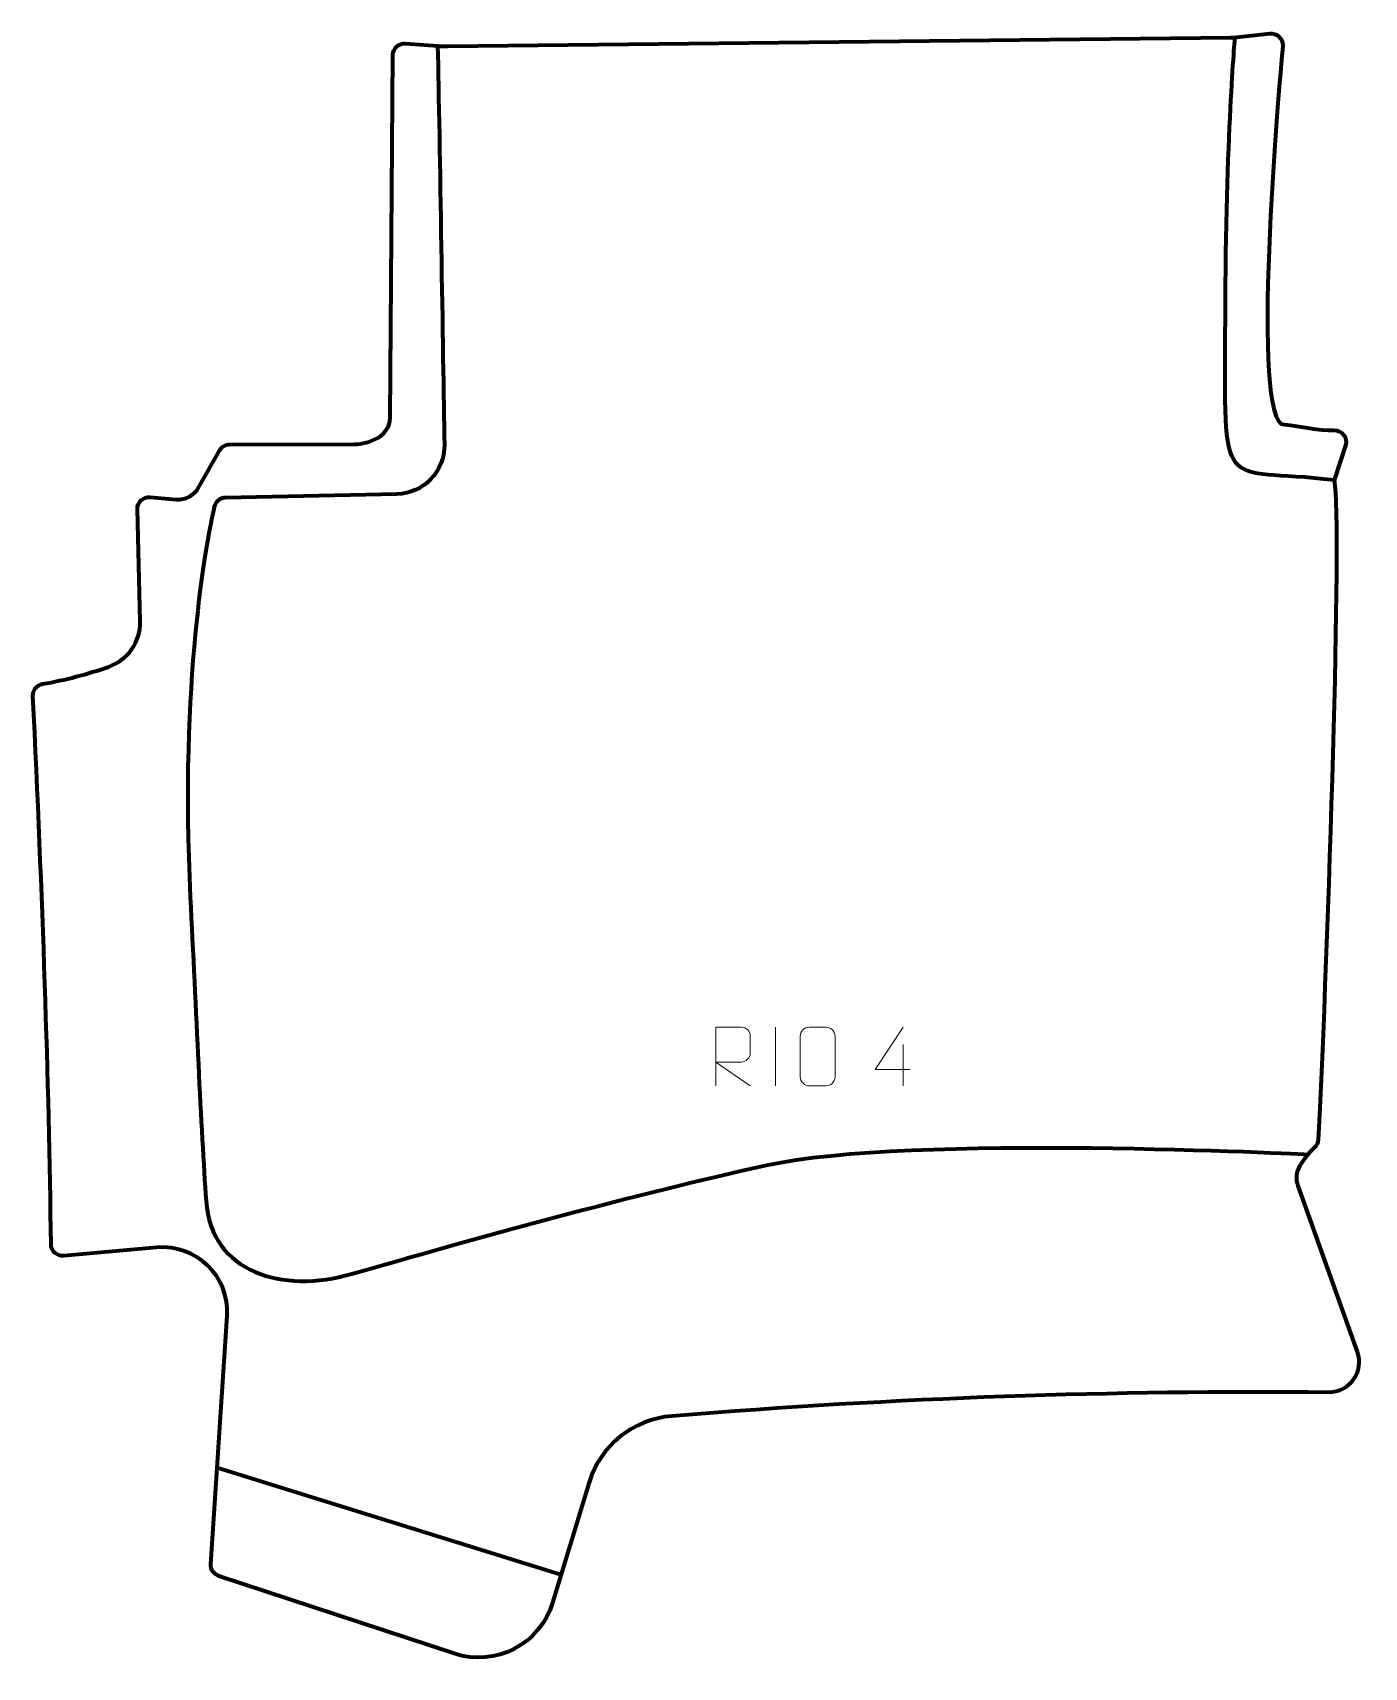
# Model space of a CAD drawing. Header units: millimetres. Extents: x -285 to 282, y -353 to 344.
import ezdxf

# ---------------------------------------------------------------- set-up
doc = ezdxf.new("R2010")
doc.units = ezdxf.units.MM
doc.header["$MEASUREMENT"] = 0
for name, color, linetype in [('layer 1', 7, 'Continuous'), ('layer 2', 7, 'Continuous'), ('layer 3', 7, 'Continuous')]:
    doc.layers.add(name, color=color, linetype=linetype)

msp = doc.modelspace()

# ---------------------------------------------------------------- linework, layer by layer
at = {"layer": 'layer 1', "color": 250, "lineweight": 9}
for points, knots in [([(5.7683, -104.8689), (5.7683, -104.8689), (5.7683, -79.9154), (5.7683, -79.9154), (5.7683, -79.9154), (9.3631, -79.9154), (12.9586, -79.9154), (16.5538, -79.9154), (16.5538, -79.9154), (18.8791, -79.9531), (20.4364, -81.4431), (20.4323, -83.8095), (20.4323, -83.8095), (20.4319, -85.845), (20.4319, -88.9044), (20.4323, -90.9404), (20.4323, -90.9404), (20.4258, -92.8159), (18.6135, -94.7577), (16.604, -94.7768), (16.604, -94.7768), (16.604, -94.7768), (5.7683, -94.7768), (5.7683, -94.7768), (5.7683, -94.7768), (5.7683, -94.7768), (20.423, -104.8689), (20.423, -104.8689)], [0, 0, 0, 0, 0.125, 0.125, 0.125, 0.125, 0.25, 0.25, 0.25, 0.25, 0.375, 0.375, 0.375, 0.375, 0.5, 0.5, 0.5, 0.5, 0.625, 0.625, 0.625, 0.625, 0.75, 0.75, 0.75, 0.75, 1, 1, 1, 1]), ([(45.5807, -79.9157), (47.9064, -79.9157), (50.2325, -79.9157), (52.5586, -79.9157), (52.5586, -79.9157), (54.5052, -79.8801), (56.4966, -81.3717), (56.5233, -83.8093), (56.5233, -83.8093), (56.5229, -89.5562), (56.5229, -95.3035), (56.5233, -101.0512), (56.5233, -101.0512), (56.3835, -103.3746), (54.7063, -104.8542), (52.5586, -104.865), (52.5586, -104.865), (50.2267, -104.8646), (47.8948, -104.8646), (45.5633, -104.865), (45.5633, -104.865), (43.6383, -104.9704), (41.6662, -103.0859), (41.6774, -101.0686), (41.6774, -101.0686), (41.6777, -95.2985), (41.6777, -89.5288), (41.6774, -83.7595), (41.6774, -83.7595), (41.6816, -81.6214), (43.4283, -79.9022), (45.5807, -79.9157)], [0, 0, 0, 0, 0.11111111, 0.11111111, 0.11111111, 0.11111111, 0.22222222, 0.22222222, 0.22222222, 0.22222222, 0.33333333, 0.33333333, 0.33333333, 0.33333333, 0.44444444, 0.44444444, 0.44444444, 0.44444444, 0.55555556, 0.55555556, 0.55555556, 0.55555556, 0.66666667, 0.66666667, 0.66666667, 0.66666667, 0.77777778, 0.77777778, 0.77777778, 0.77777778, 1, 1, 1, 1]), ([(88.5111, -97.9756), (88.5111, -97.9756), (73.6894, -97.9756), (73.6894, -97.9756), (73.6894, -97.9756), (73.6894, -97.9756), (85.567, -79.9051), (85.567, -79.9051)], [0, 0, 0, 0, 0.33333333, 0.33333333, 0.33333333, 0.33333333, 1, 1, 1, 1])]:
    msp.add_open_spline(points, degree=3, knots=knots, dxfattribs=at)
for points in [[(31.1003, -79.9051), (31.1003, -79.9051), (31.1003, -104.8792), (31.1003, -104.8792)], [(85.567, -87.2145), (85.567, -87.2145), (85.567, -104.8792), (85.567, -104.8792)]]:
    msp.add_open_spline(points, degree=3, dxfattribs=at)
at = {"layer": 'layer 2', "color": 230, "lineweight": 200}
msp.add_open_spline([(262.4298, -127.8122), (266.5744, -44.4782), (272.5741, 134.062), (269.2609, 153.1542), (269.2609, 153.1542), (269.2609, 153.1542), (274.0287, 167.9618), (274.0287, 167.9618), (274.0287, 167.9618), (275.0863, 171.2466), (272.5464, 174.5707), (269.0818, 174.4505), (269.0818, 174.4505), (262.7193, 174.2295), (255.0101, 176.2738), (248.0043, 176.8454), (248.0043, 176.8454), (233.0244, 176.603), (245.786, 321.9433), (247.3091, 338.4002), (247.3091, 338.4002), (247.4054, 341.4393), (244.7639, 343.8537), (241.7288, 343.4998), (241.7288, 343.4998), (241.7288, 343.4998), (230.2983, 342.1686), (230.2983, 342.1686), (230.2983, 342.1686), (228.5548, 341.9653), (226.8016, 341.8539), (225.0464, 341.8342), (225.0464, 341.8342), (225.0464, 341.8342), (-108.4337, 338.1076), (-108.4337, 338.1076), (-108.4337, 338.1076), (-109.8818, 338.0914), (-111.3292, 338.138), (-112.7727, 338.2477), (-112.7727, 338.2477), (-112.7727, 338.2477), (-126.4443, 339.2841), (-126.4443, 339.2841), (-126.4443, 339.2841), (-129.331, 339.503), (-131.7995, 337.2445), (-131.822, 334.3639), (-131.822, 334.3639), (-131.822, 334.3639), (-133.0288, 179.6983), (-133.0288, 179.6983), (-133.0288, 179.6983), (-133.0882, 172.0854), (-141.9189, 168.5302), (-148.2109, 168.5179), (-148.2109, 168.5179), (-148.2109, 168.5179), (-201.3932, 168.409), (-201.3932, 168.409), (-201.3932, 168.409), (-203.1984, 168.4051), (-204.8616, 167.4333), (-205.7434, 165.8665), (-205.7434, 165.8665), (-205.7434, 165.8665), (-214.6445, 150.056), (-214.6445, 150.056), (-214.6445, 150.056), (-216.563, 146.6476), (-220.31, 144.6729), (-224.2224, 145.0075), (-224.2224, 145.0075), (-224.2224, 145.0075), (-235.2823, 145.9536), (-235.2823, 145.9536), (-235.2823, 145.9536), (-238.2496, 146.2077), (-240.7794, 143.8404), (-240.7073, 140.8783), (-240.7073, 140.8783), (-240.7073, 140.8783), (-239.5383, 92.949), (-239.5383, 92.949), (-239.5383, 92.949), (-239.3376, 84.3373), (-244.7323, 76.5879), (-252.8938, 73.7181), (-252.8938, 73.7181), (-262.0261, 70.5068), (-271.4501, 68.0893), (-281.1258, 66.3547), (-281.1258, 66.3547), (-283.5871, 65.9134), (-285.3295, 63.7095), (-285.2103, 61.2234), (-285.2103, 61.2234), (-281.1597, -23.2108), (-278.2916, -103.1852), (-277.5287, -172.397), (-277.5287, -172.397), (-277.4968, -175.2995), (-274.9838, -177.5564), (-272.0785, -177.2956), (-272.0785, -177.2956), (-272.0785, -177.2956), (-232.569, -173.7464), (-232.569, -173.7464), (-232.569, -173.7464), (-215.6696, -172.228), (-201.3935, -186.0795), (-202.4938, -202.9264), (-202.4938, -202.9264), (-202.4938, -202.9264), (-209.4044, -308.7052), (-209.4044, -308.7052), (-209.4044, -308.7052), (-209.5519, -310.9653), (-208.1463, -313.0402), (-205.9849, -313.7521), (-205.9849, -313.7521), (-205.9849, -313.7521), (-105.7709, -346.7673), (-105.7709, -346.7673), (-105.7709, -346.7673), (-88.1755, -352.6322), (-69.1931, -342.8751), (-63.8238, -325.2059), (-63.8238, -325.2059), (-63.8238, -325.2059), (-48.2147, -273.8421), (-48.2147, -273.8421), (-48.2147, -273.8421), (-43.4429, -258.1396), (-29.504, -246.9487), (-13.0712, -245.5987), (-13.0712, -245.5987), (82.7601, -237.7253), (176.1437, -234.6405), (266.6661, -235.473), (266.6661, -235.473), (275.697, -235.556), (282.0519, -226.6739), (279.0225, -218.2076), (279.0225, -218.2076), (279.0225, -218.2076), (253.7037, -147.4426), (253.7037, -147.4426), (253.7037, -147.4426), (252.7012, -144.675), (252.9865, -141.6119), (254.4644, -139.0652), (254.4644, -139.0652), (256.1245, -136.2038), (258.2399, -133.5712), (260.8534, -131.188), (260.8534, -131.188), (261.8068, -130.3186), (262.3656, -129.1009), (262.4298, -127.8122)], degree=3, knots=[0, 0, 0, 0, 0.02439024, 0.02439024, 0.02439024, 0.02439024, 0.04878049, 0.04878049, 0.04878049, 0.04878049, 0.07317073, 0.07317073, 0.07317073, 0.07317073, 0.09756098, 0.09756098, 0.09756098, 0.09756098, 0.12195122, 0.12195122, 0.12195122, 0.12195122, 0.14634146, 0.14634146, 0.14634146, 0.14634146, 0.17073171, 0.17073171, 0.17073171, 0.17073171, 0.19512195, 0.19512195, 0.19512195, 0.19512195, 0.2195122, 0.2195122, 0.2195122, 0.2195122, 0.24390244, 0.24390244, 0.24390244, 0.24390244, 0.26829268, 0.26829268, 0.26829268, 0.26829268, 0.29268293, 0.29268293, 0.29268293, 0.29268293, 0.31707317, 0.31707317, 0.31707317, 0.31707317, 0.34146341, 0.34146341, 0.34146341, 0.34146341, 0.36585366, 0.36585366, 0.36585366, 0.36585366, 0.3902439, 0.3902439, 0.3902439, 0.3902439, 0.41463415, 0.41463415, 0.41463415, 0.41463415, 0.43902439, 0.43902439, 0.43902439, 0.43902439, 0.46341463, 0.46341463, 0.46341463, 0.46341463, 0.48780488, 0.48780488, 0.48780488, 0.48780488, 0.51219512, 0.51219512, 0.51219512, 0.51219512, 0.53658537, 0.53658537, 0.53658537, 0.53658537, 0.56097561, 0.56097561, 0.56097561, 0.56097561, 0.58536585, 0.58536585, 0.58536585, 0.58536585, 0.6097561, 0.6097561, 0.6097561, 0.6097561, 0.63414634, 0.63414634, 0.63414634, 0.63414634, 0.65853659, 0.65853659, 0.65853659, 0.65853659, 0.68292683, 0.68292683, 0.68292683, 0.68292683, 0.70731707, 0.70731707, 0.70731707, 0.70731707, 0.73170732, 0.73170732, 0.73170732, 0.73170732, 0.75609756, 0.75609756, 0.75609756, 0.75609756, 0.7804878, 0.7804878, 0.7804878, 0.7804878, 0.80487805, 0.80487805, 0.80487805, 0.80487805, 0.82926829, 0.82926829, 0.82926829, 0.82926829, 0.85365854, 0.85365854, 0.85365854, 0.85365854, 0.87804878, 0.87804878, 0.87804878, 0.87804878, 0.90243902, 0.90243902, 0.90243902, 0.90243902, 0.92682927, 0.92682927, 0.92682927, 0.92682927, 0.95121951, 0.95121951, 0.95121951, 0.95121951, 1, 1, 1, 1], dxfattribs=at)
at = {"layer": 'layer 3', "color": 142, "lineweight": 200}
for points, knots in [([(269.2608, 153.1541), (219.7064, 159.3452), (222.6029, 143.7), (222.8552, 222.2266), (222.8552, 222.2266), (223.1077, 300.7535), (227.011, 341.8975), (227.011, 341.8975)], [0, 0, 0, 0, 0.33333333, 0.33333333, 0.33333333, 0.33333333, 1, 1, 1, 1]), ([(-112.7947, 338.2491), (-111.9091, 297.7087), (-110.5788, 207.0144), (-109.9008, 168.3215), (-109.9008, 168.3215), (-109.7012, 156.9224), (-118.7557, 147.5105), (-130.1539, 147.2652), (-130.1539, 147.2652), (-130.1539, 147.2652), (-203.2156, 145.6942), (-203.2156, 145.6942), (-203.2156, 145.6942), (-205.5173, 145.6449), (-207.4868, 144.0321), (-207.9878, 141.7849), (-207.9878, 141.7849), (-211.3603, 126.6672), (-222.7827, 67.3954), (-218.1922, -24.4405), (-218.1922, -24.4405), (-215.825, -71.8052), (-213.6253, -123.907), (-211.4573, -153.9271), (-211.4573, -153.9271), (-209.2403, -184.6222), (-178.9343, -193.4996), (-149.3568, -184.9976), (-149.3568, -184.9976), (-99.4495, -170.6523), (-26.634, -150.4699), (27.3358, -138.6686), (27.3358, -138.6686), (88.5044, -125.2933), (258.0234, -134.0873), (258.0234, -134.0873)], [0, 0, 0, 0, 0.1, 0.1, 0.1, 0.1, 0.2, 0.2, 0.2, 0.2, 0.3, 0.3, 0.3, 0.3, 0.4, 0.4, 0.4, 0.4, 0.5, 0.5, 0.5, 0.5, 0.6, 0.6, 0.6, 0.6, 0.7, 0.7, 0.7, 0.7, 0.8, 0.8, 0.8, 0.8, 1, 1, 1, 1])]:
    msp.add_open_spline(points, degree=3, knots=knots, dxfattribs=at)
msp.add_open_spline([(-60.1851, -313.2316), (-60.1851, -313.2316), (-206.7195, -267.6065), (-206.7195, -267.6065)], degree=3, dxfattribs=at)

doc.saveas('drawing.dxf')
